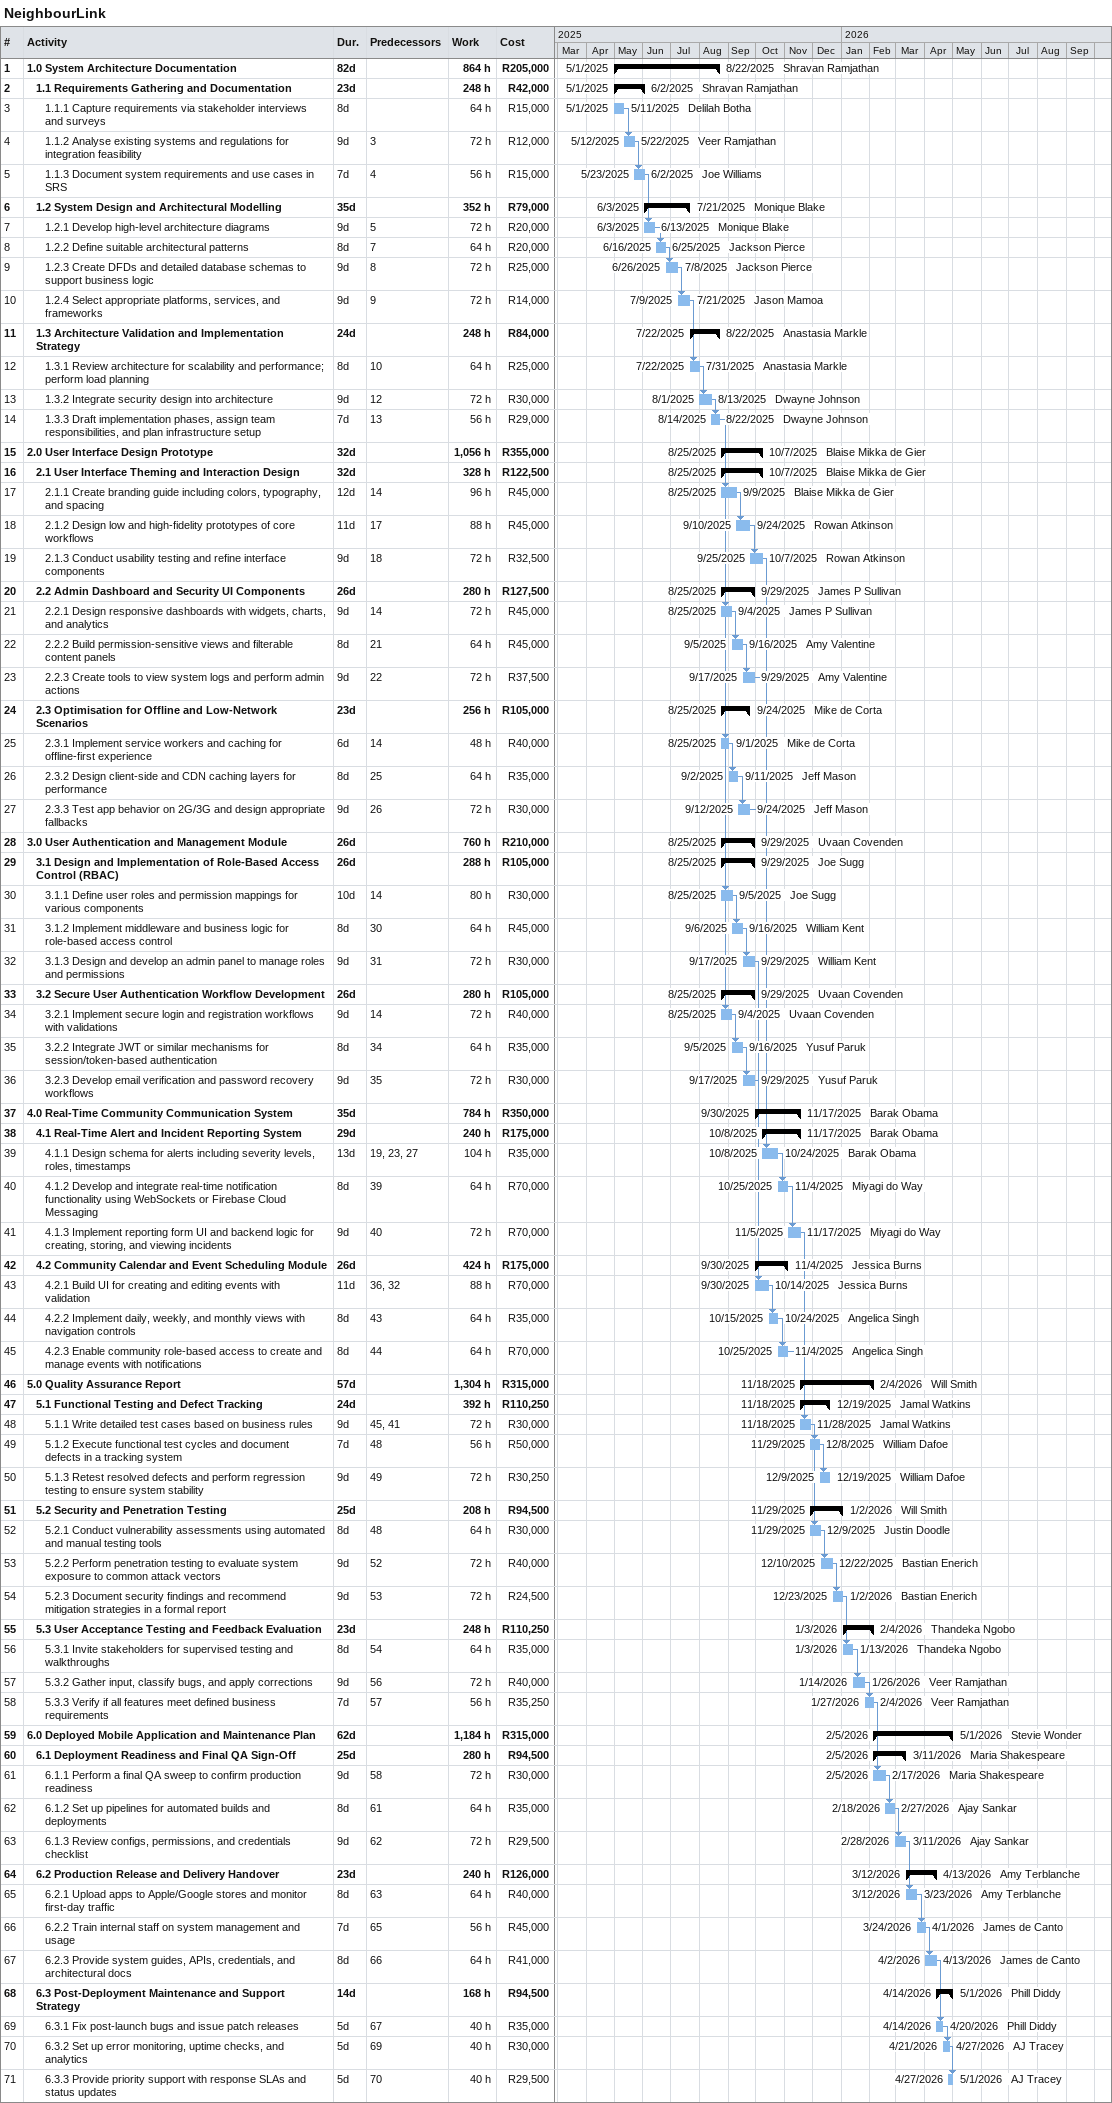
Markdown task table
NeighbourLink

| ID | Level | Task | Duration | Start | Finish | Predecessors | Resources | Work (h) | Cost (R) |
|---|---|---|---|---|---|---|---|---|---|
| 1 | 1 | **1.0 System Architecture Documentation** | 82d | 2025-05-01 | 2025-08-22 |  | Shravan Ramjathan | 864 | 205000 |
| 2 | 2 | **1.1 Requirements Gathering and Documentation** | 23d | 2025-05-01 | 2025-06-02 |  | Shravan Ramjathan | 248 | 42000 |
| 3 | 3 | 1.1.1 Capture requirements via stakeholder interviews and surveys | 8d | 2025-05-01 | 2025-05-11 |  | Delilah Botha | 64 | 15000 |
| 4 | 3 | 1.1.2 Analyse existing systems and regulations for integration feasibility | 9d | 2025-05-12 | 2025-05-22 | 3 | Veer Ramjathan | 72 | 12000 |
| 5 | 3 | 1.1.3 Document system requirements and use cases in SRS | 7d | 2025-05-23 | 2025-06-02 | 4 | Joe Williams | 56 | 15000 |
| 6 | 2 | **1.2 System Design and Architectural Modelling** | 35d | 2025-06-03 | 2025-07-21 |  | Monique Blake | 352 | 79000 |
| 7 | 3 | 1.2.1 Develop high-level architecture diagrams | 9d | 2025-06-03 | 2025-06-13 | 5 | Monique Blake | 72 | 20000 |
| 8 | 3 | 1.2.2 Define suitable architectural patterns | 8d | 2025-06-16 | 2025-06-25 | 7 | Jackson Pierce | 64 | 20000 |
| 9 | 3 | 1.2.3 Create DFDs and detailed database schemas to support business logic | 9d | 2025-06-26 | 2025-07-08 | 8 | Jackson Pierce | 72 | 25000 |
| 10 | 3 | 1.2.4 Select appropriate platforms, services, and frameworks | 9d | 2025-07-09 | 2025-07-21 | 9 | Jason Mamoa | 72 | 14000 |
| 11 | 2 | **1.3 Architecture Validation and Implementation Strategy** | 24d | 2025-07-22 | 2025-08-22 |  | Anastasia Markle | 248 | 84000 |
| 12 | 3 | 1.3.1 Review architecture for scalability and performance; perform load planning | 8d | 2025-07-22 | 2025-07-31 | 10 | Anastasia Markle | 64 | 25000 |
| 13 | 3 | 1.3.2 Integrate security design into architecture | 9d | 2025-08-01 | 2025-08-13 | 12 | Dwayne Johnson | 72 | 30000 |
| 14 | 3 | 1.3.3 Draft implementation phases, assign team responsibilities, and plan infrastructure setup | 7d | 2025-08-14 | 2025-08-22 | 13 | Dwayne Johnson | 56 | 29000 |
| 15 | 1 | **2.0 User Interface Design Prototype** | 32d | 2025-08-25 | 2025-10-07 |  | Blaise Mikka de Gier | 1056 | 355000 |
| 16 | 2 | **2.1 User Interface Theming and Interaction Design** | 32d | 2025-08-25 | 2025-10-07 |  | Blaise Mikka de Gier | 328 | 122500 |
| 17 | 3 | 2.1.1 Create branding guide including colors, typography, and spacing | 12d | 2025-08-25 | 2025-09-09 | 14 | Blaise Mikka de Gier | 96 | 45000 |
| 18 | 3 | 2.1.2 Design low and high-fidelity prototypes of core workflows | 11d | 2025-09-10 | 2025-09-24 | 17 | Rowan Atkinson | 88 | 45000 |
| 19 | 3 | 2.1.3 Conduct usability testing and refine interface components | 9d | 2025-09-25 | 2025-10-07 | 18 | Rowan Atkinson | 72 | 32500 |
| 20 | 2 | **2.2 Admin Dashboard and Security UI Components** | 26d | 2025-08-25 | 2025-09-29 |  | James P Sullivan | 280 | 127500 |
| 21 | 3 | 2.2.1 Design responsive dashboards with widgets, charts, and analytics | 9d | 2025-08-25 | 2025-09-04 | 14 | James P Sullivan | 72 | 45000 |
| 22 | 3 | 2.2.2 Build permission-sensitive views and filterable content panels | 8d | 2025-09-05 | 2025-09-16 | 21 | Amy Valentine | 64 | 45000 |
| 23 | 3 | 2.2.3 Create tools to view system logs and perform admin actions | 9d | 2025-09-17 | 2025-09-29 | 22 | Amy Valentine | 72 | 37500 |
| 24 | 2 | **2.3 Optimisation for Offline and Low-Network Scenarios** | 23d | 2025-08-25 | 2025-09-24 |  | Mike de Corta | 256 | 105000 |
| 25 | 3 | 2.3.1 Implement service workers and caching for offline-first experience | 6d | 2025-08-25 | 2025-09-01 | 14 | Mike de Corta | 48 | 40000 |
| 26 | 3 | 2.3.2 Design client-side and CDN caching layers for performance | 8d | 2025-09-02 | 2025-09-11 | 25 | Jeff Mason | 64 | 35000 |
| 27 | 3 | 2.3.3 Test app behavior on 2G/3G and design appropriate fallbacks | 9d | 2025-09-12 | 2025-09-24 | 26 | Jeff Mason | 72 | 30000 |
| 28 | 1 | **3.0 User Authentication and Management Module** | 26d | 2025-08-25 | 2025-09-29 |  | Uvaan Covenden | 760 | 210000 |
| 29 | 2 | **3.1 Design and Implementation of Role-Based Access Control (RBAC)** | 26d | 2025-08-25 | 2025-09-29 |  | Joe Sugg | 288 | 105000 |
| 30 | 3 | 3.1.1 Define user roles and permission mappings for various components | 10d | 2025-08-25 | 2025-09-05 | 14 | Joe Sugg | 80 | 30000 |
| 31 | 3 | 3.1.2 Implement middleware and business logic for role-based access control | 8d | 2025-09-06 | 2025-09-16 | 30 | William Kent | 64 | 45000 |
| 32 | 3 | 3.1.3 Design and develop an admin panel to manage roles and permissions | 9d | 2025-09-17 | 2025-09-29 | 31 | William Kent | 72 | 30000 |
| 33 | 2 | **3.2 Secure User Authentication Workflow Development** | 26d | 2025-08-25 | 2025-09-29 |  | Uvaan Covenden | 280 | 105000 |
| 34 | 3 | 3.2.1 Implement secure login and registration workflows with validations | 9d | 2025-08-25 | 2025-09-04 | 14 | Uvaan Covenden | 72 | 40000 |
| 35 | 3 | 3.2.2 Integrate JWT or similar mechanisms for session/token-based authentication | 8d | 2025-09-05 | 2025-09-16 | 34 | Yusuf Paruk | 64 | 35000 |
| 36 | 3 | 3.2.3 Develop email verification and password recovery workflows | 9d | 2025-09-17 | 2025-09-29 | 35 | Yusuf Paruk | 72 | 30000 |
| 37 | 1 | **4.0 Real-Time Community Communication System** | 35d | 2025-09-30 | 2025-11-17 |  | Barak Obama | 784 | 350000 |
| 38 | 2 | **4.1 Real-Time Alert and Incident Reporting System** | 29d | 2025-10-08 | 2025-11-17 |  | Barak Obama | 240 | 175000 |
| 39 | 3 | 4.1.1 Design schema for alerts including severity levels, roles, timestamps | 13d | 2025-10-08 | 2025-10-24 | 19, 23, 27 | Barak Obama | 104 | 35000 |
| 40 | 3 | 4.1.2 Develop and integrate real-time notification functionality using WebSockets or Firebase Cloud Messaging | 8d | 2025-10-25 | 2025-11-04 | 39 | Miyagi do Way | 64 | 70000 |
| 41 | 3 | 4.1.3 Implement reporting form UI and backend logic for creating, storing, and viewing incidents | 9d | 2025-11-05 | 2025-11-17 | 40 | Miyagi do Way | 72 | 70000 |
| 42 | 2 | **4.2 Community Calendar and Event Scheduling Module** | 26d | 2025-09-30 | 2025-11-04 |  | Jessica Burns | 424 | 175000 |
| 43 | 3 | 4.2.1 Build UI for creating and editing events with validation | 11d | 2025-09-30 | 2025-10-14 | 36, 32 | Jessica Burns | 88 | 70000 |
| 44 | 3 | 4.2.2 Implement daily, weekly, and monthly views with navigation controls | 8d | 2025-10-15 | 2025-10-24 | 43 | Angelica Singh | 64 | 35000 |
| 45 | 3 | 4.2.3 Enable community role-based access to create and manage events with notifications | 8d | 2025-10-25 | 2025-11-04 | 44 | Angelica Singh | 64 | 70000 |
| 46 | 1 | **5.0 Quality Assurance Report** | 57d | 2025-11-18 | 2026-02-04 |  | Will Smith | 1304 | 315000 |
| 47 | 2 | **5.1 Functional Testing and Defect Tracking** | 24d | 2025-11-18 | 2025-12-19 |  | Jamal Watkins | 392 | 110250 |
| 48 | 3 | 5.1.1 Write detailed test cases based on business rules | 9d | 2025-11-18 | 2025-11-28 | 45, 41 | Jamal Watkins | 72 | 30000 |
| 49 | 3 | 5.1.2 Execute functional test cycles and document defects in a tracking system | 7d | 2025-11-29 | 2025-12-08 | 48 | William Dafoe | 56 | 50000 |
| 50 | 3 | 5.1.3 Retest resolved defects and perform regression testing to ensure system stability | 9d | 2025-12-09 | 2025-12-19 | 49 | William Dafoe | 72 | 30250 |
| 51 | 2 | **5.2 Security and Penetration Testing** | 25d | 2025-11-29 | 2026-01-02 |  | Will Smith | 208 | 94500 |
| 52 | 3 | 5.2.1 Conduct vulnerability assessments using automated and manual testing tools | 8d | 2025-11-29 | 2025-12-09 | 48 | Justin Doodle | 64 | 30000 |
| 53 | 3 | 5.2.2 Perform penetration testing to evaluate system exposure to common attack vectors | 9d | 2025-12-10 | 2025-12-22 | 52 | Bastian Enerich | 72 | 40000 |
| 54 | 3 | 5.2.3 Document security findings and recommend mitigation strategies in a formal report | 9d | 2025-12-23 | 2026-01-02 | 53 | Bastian Enerich | 72 | 24500 |
| 55 | 2 | **5.3 User Acceptance Testing and Feedback Evaluation** | 23d | 2026-01-03 | 2026-02-04 |  | Thandeka Ngobo | 248 | 110250 |
| 56 | 3 | 5.3.1 Invite stakeholders for supervised testing and walkthroughs | 8d | 2026-01-03 | 2026-01-13 | 54 | Thandeka Ngobo | 64 | 35000 |
| 57 | 3 | 5.3.2 Gather input, classify bugs, and apply corrections | 9d | 2026-01-14 | 2026-01-26 | 56 | Veer Ramjathan | 72 | 40000 |
| 58 | 3 | 5.3.3 Verify if all features meet defined business requirements | 7d | 2026-01-27 | 2026-02-04 | 57 | Veer Ramjathan | 56 | 35250 |
| 59 | 1 | **6.0 Deployed Mobile Application and Maintenance Plan** | 62d | 2026-02-05 | 2026-05-01 |  | Stevie Wonder | 1184 | 315000 |
| 60 | 2 | **6.1 Deployment Readiness and Final QA Sign-Off** | 25d | 2026-02-05 | 2026-03-11 |  | Maria Shakespeare | 280 | 94500 |
| 61 | 3 | 6.1.1 Perform a final QA sweep to confirm production readiness | 9d | 2026-02-05 | 2026-02-17 | 58 | Maria Shakespeare | 72 | 30000 |
| 62 | 3 | 6.1.2 Set up pipelines for automated builds and deployments | 8d | 2026-02-18 | 2026-02-27 | 61 | Ajay Sankar | 64 | 35000 |
| 63 | 3 | 6.1.3 Review configs, permissions, and credentials checklist | 9d | 2026-02-28 | 2026-03-11 | 62 | Ajay Sankar | 72 | 29500 |
| 64 | 2 | **6.2 Production Release and Delivery Handover** | 23d | 2026-03-12 | 2026-04-13 |  | Amy Terblanche | 240 | 126000 |
| 65 | 3 | 6.2.1 Upload apps to Apple/Google stores and monitor first-day traffic | 8d | 2026-03-12 | 2026-03-23 | 63 | Amy Terblanche | 64 | 40000 |
| 66 | 3 | 6.2.2 Train internal staff on system management and usage | 7d | 2026-03-24 | 2026-04-01 | 65 | James de Canto | 56 | 45000 |
| 67 | 3 | 6.2.3 Provide system guides, APIs, credentials, and architectural docs | 8d | 2026-04-02 | 2026-04-13 | 66 | James de Canto | 64 | 41000 |
| 68 | 2 | **6.3 Post-Deployment Maintenance and Support Strategy** | 14d | 2026-04-14 | 2026-05-01 |  | Phill Diddy | 168 | 94500 |
| 69 | 3 | 6.3.1 Fix post-launch bugs and issue patch releases | 5d | 2026-04-14 | 2026-04-20 | 67 | Phill Diddy | 40 | 35000 |
| 70 | 3 | 6.3.2 Set up error monitoring, uptime checks, and analytics | 5d | 2026-04-21 | 2026-04-27 | 69 | AJ Tracey | 40 | 30000 |
| 71 | 3 | 6.3.3 Provide priority support with response SLAs and status updates | 5d | 2026-04-27 | 2026-05-01 | 70 | AJ Tracey | 40 | 29500 |
